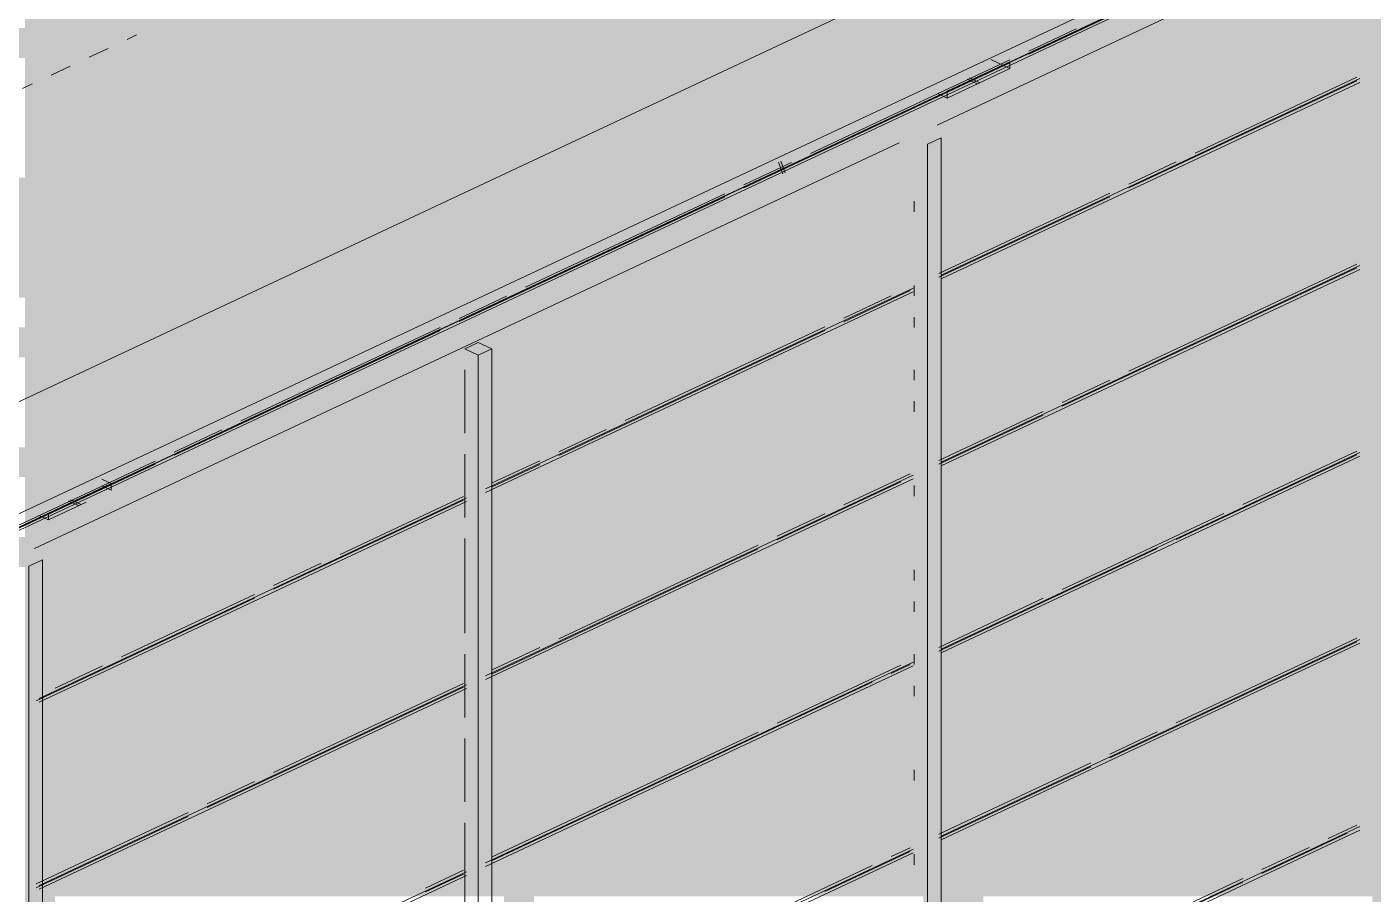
# Model space of a CAD drawing. Header units: millimetres. Extents: x 5 to 1315, y 5 to 292.
# Drawn here: x 1131.67 to 1139.16, y 227.85 to 232.67 of the extents above; entities that cross this region are included whole.
import ezdxf

# ---------------------------------------------------------------- set-up
doc = ezdxf.new("R2010")
doc.units = ezdxf.units.MM
doc.layers.add('EXISTING', color=7, linetype='Continuous')
doc.layers.add('IMAGES', color=7, linetype='Continuous')

# ---------------------------------------------------------------- blocks, each defined once
blk = doc.blocks.new('SHEET_03')
at = {"layer": 'EXISTING', "color": 250, "lineweight": 9}
for p, q in [((219.1266, 224.7204), (254.632, 241.3892)), ((254.632, 240.7647), (219.1266, 224.096)), ((219.3447, 224.1234), (253.6348, 240.2216)), ((219.3447, 224.1067), (253.6348, 240.205)), ((237.2425, 232.5218), (246.066, 236.6642)), ((219.1266, 224.096), (240.6299, 234.1911)), ((240.6299, 234.1183), (229.8783, 229.0707)), ((239.0592, 233.219), (236.7328, 232.1268)), ((237.5067, 232.6625), (237.2425, 232.5384)), ((232.2245, 232.6033), (232.2773, 232.6282)), ((232.013, 232.5041), (232.1188, 232.5537)), ((231.8016, 232.4048), (231.9073, 232.4544)), ((235.6574, 231.7776), (237.1368, 232.4722)), ((237.1368, 232.4888), (236.0273, 231.9679)), ((236.7876, 232.3145), (237.1377, 232.4788)), ((237.1377, 232.4413), (236.7876, 232.277)), ((237.0319, 232.491), (237.1377, 232.4413)), ((237.1377, 232.4413), (237.1377, 232.4788)), ((236.7578, 231.2929), (239.0842, 232.3851)), ((236.7578, 231.2721), (239.0842, 232.3642)), ((236.956, 232.356), (236.8994, 232.3826)), ((236.9127, 232.3889), (236.9693, 232.3623)), ((237.7986, 231.7763), (239.0675, 232.3721)), ((239.0675, 232.3929), (238.1687, 231.9709)), ((231.643, 232.3303), (231.6959, 232.3552)), ((236.7876, 232.277), (236.7347, 232.3018)), ((236.7876, 232.3145), (236.7876, 232.277)), ((236.956, 232.356), (236.9693, 232.3623)), ((236.5213, 232.0275), (231.71, 229.7688)), ((236.6793, 232.0195), (236.7543, 232.0547)), ((236.6793, 232.0195), (236.6793, 215.368)), ((236.7543, 215.4032), (236.7543, 232.0547)), ((235.9216, 231.9183), (235.6574, 231.7943)), ((235.874, 231.8551), (235.8494, 231.9201)), ((235.8627, 231.9264), (235.8874, 231.8613)), ((238.0629, 231.9213), (237.7986, 231.7972)), ((234.0724, 231.0335), (235.5518, 231.728)), ((235.5518, 231.7447), (234.4422, 231.2238)), ((236.6043, 231.6443), (236.6043, 231.7029)), ((237.6928, 231.7475), (236.7412, 231.3007)), ((236.7412, 231.2799), (237.6928, 231.7267)), ((236.7578, 230.2522), (239.0842, 231.3443)), ((236.7578, 230.2314), (239.0842, 231.3235)), ((237.4285, 230.5619), (239.0675, 231.3313)), ((239.0675, 231.3522), (237.7986, 230.7564)), ((234.3366, 231.1742), (234.0724, 231.0502)), ((234.22, 230.1015), (236.5992, 231.2184)), ((234.22, 230.0807), (236.5992, 231.1976)), ((236.2124, 231.0317), (236.5825, 231.2054)), ((236.4768, 231.1766), (236.2124, 231.0525)), ((236.6043, 231.1752), (236.6043, 231.2339)), ((236.6043, 230.9993), (236.6043, 231.058)), ((232.4873, 230.2894), (233.9667, 230.9839)), ((233.9667, 231.0005), (232.8572, 230.4796)), ((234.6263, 230.287), (236.1067, 230.9821)), ((236.1067, 231.0029), (234.9964, 230.4816)), ((234.1789, 230.9161), (234.1039, 230.8809)), ((234.1039, 230.8809), (234.1789, 230.8457)), ((234.2539, 230.8809), (234.1789, 230.9161)), ((234.1789, 230.8457), (234.2539, 230.8809)), ((234.2539, 214.2293), (234.2539, 230.8809)), ((234.1789, 230.8457), (234.1789, 214.1941)), ((234.1039, 230.4118), (234.1039, 230.7636)), ((236.6043, 230.7062), (236.6043, 230.7648)), ((237.6928, 230.7068), (237.4285, 230.5827)), ((236.6043, 230.5303), (236.6043, 230.5889)), ((237.3227, 230.533), (236.7412, 230.26)), ((236.7412, 230.2392), (237.3227, 230.5122)), ((232.7515, 230.43), (232.4873, 230.306)), ((234.8907, 230.432), (234.6263, 230.3079)), ((234.1039, 229.9428), (234.1039, 230.2945)), ((236.7578, 229.2115), (239.0842, 230.3036)), ((236.7578, 229.1906), (239.0842, 230.2828)), ((238.0629, 229.819), (239.0675, 230.2906)), ((239.0675, 230.3114), (238.433, 230.0136)), ((230.9023, 229.5452), (232.3817, 230.2398)), ((232.3817, 230.2564), (231.2721, 229.7355)), ((234.5206, 230.2582), (234.2562, 230.1341)), ((234.2562, 230.1133), (234.5206, 230.2374)), ((231.7869, 229.9668), (232.1369, 230.1311)), ((232.1369, 230.1311), (232.084, 230.1559)), ((232.084, 230.1185), (232.1369, 230.0936)), ((232.1369, 230.0936), (232.1369, 230.1311)), ((234.22, 229.0607), (236.5992, 230.1777)), ((234.22, 229.0399), (236.5992, 230.1569)), ((235.8423, 229.8172), (236.5297, 230.1399)), ((236.5825, 230.1855), (236.2124, 230.0118)), ((236.6043, 230.0612), (236.6043, 230.1199)), ((231.735, 228.9348), (234.1143, 230.0518)), ((231.912, 230.0412), (231.9686, 230.0146)), ((234.0976, 230.0596), (233.4103, 229.737)), ((231.735, 228.914), (234.1143, 230.031)), ((231.9969, 230.0279), (231.7869, 229.9293)), ((231.7869, 229.9668), (231.7869, 229.9293)), ((231.9552, 230.0083), (231.8986, 230.0349)), ((231.9552, 230.0083), (231.9686, 230.0146)), ((233.0402, 229.5424), (234.0976, 230.0388)), ((231.7869, 229.9293), (231.734, 229.9541)), ((236.1067, 229.9621), (235.8423, 229.838)), ((238.3273, 229.9639), (237.4285, 229.542)), ((234.1039, 229.2978), (234.1039, 229.8255)), ((234.2562, 229.0726), (235.7366, 229.7676)), ((235.7366, 229.7884), (234.6263, 229.2671)), ((236.7412, 229.1985), (237.9572, 229.7694)), ((231.6785, 229.6718), (231.7536, 229.707)), ((231.6785, 229.6718), (231.6785, 213.0203)), ((231.7536, 213.0555), (231.7536, 229.707)), ((233.3045, 229.6873), (233.0402, 229.5632)), ((236.6043, 229.5922), (236.6043, 229.6508)), ((231.7184, 228.9219), (232.9344, 229.4928)), ((232.9344, 229.5136), (232.1942, 229.1661)), ((236.6043, 229.4163), (236.6043, 229.4749)), ((237.3227, 229.4923), (236.7412, 229.2193)), ((234.5206, 229.2175), (234.2562, 229.0934)), ((236.7578, 228.1707), (239.0842, 229.2629)), ((236.7578, 228.1499), (239.0842, 229.2421)), ((237.6928, 228.6045), (239.0675, 229.2499)), ((239.0675, 229.2707), (238.0629, 228.7991)), ((234.1039, 228.8287), (234.1039, 229.1805)), ((236.6043, 229.1231), (236.6043, 229.1818)), ((232.0885, 229.1164), (231.8241, 228.9923)), ((234.22, 228.02), (236.5992, 229.137)), ((234.22, 227.9992), (236.5992, 229.1162)), ((236.5297, 229.12), (235.8423, 228.7973)), ((236.4768, 229.0744), (236.5825, 229.124)), ((231.735, 227.8941), (234.1143, 229.0111)), ((232.6701, 228.3279), (234.0976, 228.9981)), ((234.0976, 229.0189), (233.0402, 228.5225)), ((234.2562, 228.0319), (236.3711, 229.0247)), ((236.6043, 228.9472), (236.6043, 229.0059)), ((231.735, 227.8733), (234.1143, 228.9903)), ((234.1039, 228.3597), (234.1039, 228.7115)), ((235.7366, 228.7477), (234.2562, 228.0527)), ((237.9572, 228.7495), (237.6928, 228.6254)), ((237.5871, 228.5757), (236.7412, 228.1786)), ((236.7412, 228.1578), (237.5871, 228.5549)), ((232.9344, 228.4729), (232.6701, 228.3487)), ((236.6043, 228.4782), (236.6043, 228.5368)), ((232.5643, 228.2991), (231.7184, 227.902)), ((231.7184, 227.8811), (232.5643, 228.2783)), ((234.1039, 227.7147), (234.1039, 228.2424)), ((236.7578, 227.13), (239.0842, 228.2222)), ((236.7578, 227.1092), (239.0842, 228.2014)), ((238.5388, 227.961), (239.0146, 228.1844)), ((239.0675, 228.23), (238.9089, 228.1555)), ((234.22, 226.9793), (236.5992, 228.0963)), ((236.5825, 228.1041), (236.4768, 228.0545)), ((238.8031, 228.1059), (238.5388, 227.9818)), ((234.22, 226.9585), (236.5992, 228.0755)), ((236.1067, 227.8599), (236.5825, 228.0833)), ((236.6043, 228.0091), (236.6043, 228.0677)), ((231.735, 226.8534), (234.1143, 227.9704)), ((231.735, 226.8326), (234.1143, 227.9496)), ((234.0976, 227.9782), (233.8861, 227.8789)), ((233.8861, 227.8581), (234.0976, 227.9574)), ((236.3711, 228.0048), (234.2562, 227.012)), ((236.7412, 227.117), (238.433, 227.9113)), ((238.433, 227.9321), (237.6928, 227.5846))]:
    blk.add_line(p, q, dxfattribs=at)
at = {"layer": 'IMAGES', "color": 7}
for points in [[(239.1548, 232.5), (239.3214, 232.5), (239.1548, 233.3333), (239.3214, 233.3333)], [(232.656, 232.6667), (232.8226, 232.6667), (232.656, 233), (232.8226, 233)], [(238.9882, 232.3333), (239.1548, 232.3333), (238.9882, 233), (239.1548, 233)], [(231.6562, 232.6667), (231.8228, 232.6667), (231.6562, 232.8333), (231.8228, 232.8333)], [(231.8228, 232.6667), (232.1561, 232.6667), (231.8228, 232.8333), (232.1561, 232.8333)], [(232.1561, 232.6667), (232.3227, 232.6667), (232.1561, 232.8333), (232.3227, 232.8333)], [(232.3227, 232.6667), (232.656, 232.6667), (232.3227, 232.8333), (232.656, 232.8333)], [(232.8226, 232.6667), (232.9893, 232.6667), (232.8226, 232.8333), (232.9893, 232.8333)], [(232.9893, 232.6667), (233.1559, 232.6667), (232.9893, 232.8333), (233.1559, 232.8333)], [(233.1559, 232.6667), (233.3225, 232.6667), (233.1559, 232.8333), (233.3225, 232.8333)], [(233.3225, 232.6667), (234.6556, 232.6667), (233.3225, 232.8333), (234.6556, 232.8333)], [(234.6556, 232.6667), (234.8223, 232.6667), (234.6556, 232.8333), (234.8223, 232.8333)], [(234.8223, 232.6667), (234.9889, 232.6667), (234.8223, 232.8333), (234.9889, 232.8333)], [(234.9889, 232.6667), (235.1555, 232.6667), (234.9889, 232.8333), (235.1555, 232.8333)], [(235.1555, 232.6667), (235.6554, 232.6667), (235.1555, 232.8333), (235.6554, 232.8333)], [(235.6554, 232.6667), (235.9887, 232.6667), (235.6554, 232.8333), (235.9887, 232.8333)], [(235.9887, 232.6667), (236.1554, 232.6667), (235.9887, 232.8333), (236.1554, 232.8333)], [(236.1554, 232.5), (236.322, 232.5), (236.1554, 232.8333), (236.322, 232.8333)], [(236.322, 232.6667), (236.6553, 232.6667), (236.322, 232.8333), (236.6553, 232.8333)], [(236.6553, 232.6667), (236.8219, 232.6667), (236.6553, 232.8333), (236.8219, 232.8333)], [(236.8219, 232.6667), (237.3218, 232.6667), (236.8219, 232.8333), (237.3218, 232.8333)], [(237.3218, 232.6667), (237.4884, 232.6667), (237.3218, 232.8333), (237.4884, 232.8333)], [(237.4884, 232.6667), (237.6551, 232.6667), (237.4884, 232.8333), (237.6551, 232.8333)], [(237.6551, 232.6667), (238.155, 232.6667), (237.6551, 232.8333), (238.155, 232.8333)], [(238.155, 232.6667), (238.4882, 232.6667), (238.155, 232.8333), (238.4882, 232.8333)], [(238.4882, 232.6667), (238.9882, 232.6667), (238.4882, 232.8333), (238.9882, 232.8333)], [(231.4896, 232.5), (231.8228, 232.5), (231.4896, 232.6667), (231.8228, 232.6667)], [(231.8228, 232.5), (231.9895, 232.5), (231.8228, 232.6667), (231.9895, 232.6667)], [(231.9895, 232.5), (232.1561, 232.5), (231.9895, 232.6667), (232.1561, 232.6667)], [(232.1561, 232.5), (232.3227, 232.5), (232.1561, 232.6667), (232.3227, 232.6667)], [(232.3227, 232.5), (232.4894, 232.5), (232.3227, 232.6667), (232.4894, 232.6667)], [(232.4894, 232.5), (232.656, 232.5), (232.4894, 232.6667), (232.656, 232.6667)], [(232.656, 232.5), (232.8226, 232.5), (232.656, 232.6667), (232.8226, 232.6667)], [(232.8226, 232.5), (233.1559, 232.5), (232.8226, 232.6667), (233.1559, 232.6667)], [(233.1559, 232.5), (234.489, 232.5), (233.1559, 232.6667), (234.489, 232.6667)], [(234.489, 232.5), (234.6556, 232.5), (234.489, 232.6667), (234.6556, 232.6667)], [(234.6556, 232.3333), (234.8223, 232.3333), (234.6556, 232.6667), (234.8223, 232.6667)], [(234.8223, 232.5), (234.9889, 232.5), (234.8223, 232.6667), (234.9889, 232.6667)], [(234.9889, 232.5), (235.4888, 232.5), (234.9889, 232.6667), (235.4888, 232.6667)], [(235.4888, 232.5), (235.6554, 232.5), (235.4888, 232.6667), (235.6554, 232.6667)], [(235.6554, 232.5), (235.8221, 232.5), (235.6554, 232.6667), (235.8221, 232.6667)], [(235.8221, 232.5), (236.1554, 232.5), (235.8221, 232.6667), (236.1554, 232.6667)], [(236.322, 232.5), (236.8219, 232.5), (236.322, 232.6667), (236.8219, 232.6667)], [(236.8219, 232.5), (236.9885, 232.5), (236.8219, 232.6667), (236.9885, 232.6667)], [(236.9885, 232.5), (237.1552, 232.5), (236.9885, 232.6667), (237.1552, 232.6667)], [(237.1552, 232.5), (237.3218, 232.5), (237.1552, 232.6667), (237.3218, 232.6667)], [(237.3218, 232.5), (237.4884, 232.5), (237.3218, 232.6667), (237.4884, 232.6667)], [(237.4884, 232.5), (237.8217, 232.5), (237.4884, 232.6667), (237.8217, 232.6667)], [(237.8217, 232.5), (238.155, 232.5), (237.8217, 232.6667), (238.155, 232.6667)], [(238.155, 232.5), (238.9882, 232.5), (238.155, 232.6667), (238.9882, 232.6667)], [(231.6562, 232.3333), (231.8228, 232.3333), (231.6562, 232.5), (231.8228, 232.5)], [(231.8228, 232.3333), (231.9895, 232.3333), (231.8228, 232.5), (231.9895, 232.5)], [(231.9895, 232.3333), (232.1561, 232.3333), (231.9895, 232.5), (232.1561, 232.5)], [(232.1561, 232.3333), (232.3227, 232.3333), (232.1561, 232.5), (232.3227, 232.5)], [(232.3227, 232.3333), (232.4894, 232.3333), (232.3227, 232.5), (232.4894, 232.5)], [(232.4894, 232.3333), (232.656, 232.3333), (232.4894, 232.5), (232.656, 232.5)], [(232.656, 232.3333), (234.3224, 232.3333), (232.656, 232.5), (234.3224, 232.5)], [(234.3224, 232.3333), (234.489, 232.3333), (234.3224, 232.5), (234.489, 232.5)], [(234.489, 232.3333), (234.6556, 232.3333), (234.489, 232.5), (234.6556, 232.5)], [(234.8223, 232.3333), (234.9889, 232.3333), (234.8223, 232.5), (234.9889, 232.5)], [(234.9889, 232.3333), (235.1555, 232.3333), (234.9889, 232.5), (235.1555, 232.5)], [(235.1555, 232.3333), (235.3222, 232.3333), (235.1555, 232.5), (235.3222, 232.5)], [(235.3222, 232.3333), (235.4888, 232.3333), (235.3222, 232.5), (235.4888, 232.5)], [(235.4888, 232.3333), (235.8221, 232.3333), (235.4888, 232.5), (235.8221, 232.5)], [(235.8221, 232.3333), (235.9887, 232.3333), (235.8221, 232.5), (235.9887, 232.5)], [(235.9887, 232.3333), (236.4886, 232.3333), (235.9887, 232.5), (236.4886, 232.5)], [(236.4886, 232.3333), (236.6553, 232.3333), (236.4886, 232.5), (236.6553, 232.5)], [(236.6553, 232.3333), (236.8219, 232.3333), (236.6553, 232.5), (236.8219, 232.5)], [(236.8219, 232.3333), (237.1552, 232.3333), (236.8219, 232.5), (237.1552, 232.5)], [(237.1552, 232.3333), (237.3218, 232.3333), (237.1552, 232.5), (237.3218, 232.5)], [(237.3218, 232.3333), (237.8217, 232.3333), (237.3218, 232.5), (237.8217, 232.5)], [(237.8217, 232.3333), (238.9882, 232.3333), (237.8217, 232.5), (238.9882, 232.5)], [(239.1548, 232.3333), (239.4881, 232.3333), (239.1548, 232.5), (239.4881, 232.5)], [(231.6562, 232.1667), (231.8228, 232.1667), (231.6562, 232.3333), (231.8228, 232.3333)], [(231.8228, 232.1667), (231.9895, 232.1667), (231.8228, 232.3333), (231.9895, 232.3333)], [(231.9895, 232.1667), (232.1561, 232.1667), (231.9895, 232.3333), (232.1561, 232.3333)], [(232.1561, 232.1667), (232.3227, 232.1667), (232.1561, 232.3333), (232.3227, 232.3333)], [(232.3227, 232.1667), (233.9891, 232.1667), (232.3227, 232.3333), (233.9891, 232.3333)], [(233.9891, 232.1667), (234.1557, 232.1667), (233.9891, 232.3333), (234.1557, 232.3333)], [(234.1557, 232.1667), (234.3224, 232.1667), (234.1557, 232.3333), (234.3224, 232.3333)], [(234.3224, 232.1667), (234.6556, 232.1667), (234.3224, 232.3333), (234.6556, 232.3333)], [(234.6556, 232.1667), (234.8223, 232.1667), (234.6556, 232.3333), (234.8223, 232.3333)], [(234.8223, 232.1667), (234.9889, 232.1667), (234.8223, 232.3333), (234.9889, 232.3333)], [(234.9889, 232.1667), (235.1555, 232.1667), (234.9889, 232.3333), (235.1555, 232.3333)], [(235.1555, 232.1667), (235.4888, 232.1667), (235.1555, 232.3333), (235.4888, 232.3333)], [(235.4888, 232.1667), (235.8221, 232.1667), (235.4888, 232.3333), (235.8221, 232.3333)], [(235.8221, 232.1667), (236.1554, 232.1667), (235.8221, 232.3333), (236.1554, 232.3333)], [(236.1554, 232.1667), (236.4886, 232.1667), (236.1554, 232.3333), (236.4886, 232.3333)], [(236.4886, 232.1667), (236.6553, 232.1667), (236.4886, 232.3333), (236.6553, 232.3333)], [(236.6553, 232.1667), (236.8219, 232.1667), (236.6553, 232.3333), (236.8219, 232.3333)], [(236.8219, 232.1667), (236.9885, 232.1667), (236.8219, 232.3333), (236.9885, 232.3333)], [(236.9885, 232.1667), (237.1552, 232.1667), (236.9885, 232.3333), (237.1552, 232.3333)], [(237.1552, 232.1667), (237.3218, 232.1667), (237.1552, 232.3333), (237.3218, 232.3333)], [(237.3218, 232.1667), (238.6549, 232.1667), (237.3218, 232.3333), (238.6549, 232.3333)], [(238.6549, 232.1667), (239.1548, 232.1667), (238.6549, 232.3333), (239.1548, 232.3333)], [(239.1548, 231.5), (239.3214, 231.5), (239.1548, 232.3333), (239.3214, 232.3333)], [(231.6562, 232), (231.8228, 232), (231.6562, 232.1667), (231.8228, 232.1667)], [(231.8228, 232), (231.9895, 232), (231.8228, 232.1667), (231.9895, 232.1667)], [(231.9895, 232), (233.6558, 232), (231.9895, 232.1667), (233.6558, 232.1667)], [(233.6558, 232), (233.8225, 232), (233.6558, 232.1667), (233.8225, 232.1667)], [(233.8225, 232), (233.9891, 232), (233.8225, 232.1667), (233.9891, 232.1667)], [(233.9891, 232), (234.3224, 232), (233.9891, 232.1667), (234.3224, 232.1667)], [(234.3224, 232), (234.489, 232), (234.3224, 232.1667), (234.489, 232.1667)], [(234.489, 232), (234.6556, 232), (234.489, 232.1667), (234.6556, 232.1667)], [(234.6556, 232), (234.8223, 232), (234.6556, 232.1667), (234.8223, 232.1667)], [(234.8223, 232), (235.1555, 232), (234.8223, 232.1667), (235.1555, 232.1667)], [(235.1555, 232), (235.3222, 232), (235.1555, 232.1667), (235.3222, 232.1667)], [(235.3222, 232), (235.9887, 232), (235.3222, 232.1667), (235.9887, 232.1667)], [(235.9887, 232), (236.1554, 232), (235.9887, 232.1667), (236.1554, 232.1667)], [(236.1554, 232), (236.322, 232), (236.1554, 232.1667), (236.322, 232.1667)], [(236.322, 232), (236.8219, 232), (236.322, 232.1667), (236.8219, 232.1667)], [(236.8219, 232), (237.1552, 232), (236.8219, 232.1667), (237.1552, 232.1667)], [(237.1552, 232), (238.3216, 232), (237.1552, 232.1667), (238.3216, 232.1667)], [(238.3216, 232), (238.4882, 232), (238.3216, 232.1667), (238.4882, 232.1667)], [(238.4882, 232), (238.6549, 232), (238.4882, 232.1667), (238.6549, 232.1667)], [(238.6549, 232), (238.8215, 232), (238.6549, 232.1667), (238.8215, 232.1667)], [(238.8215, 232), (238.9882, 232), (238.8215, 232.1667), (238.9882, 232.1667)], [(238.9882, 231.3333), (239.1548, 231.3333), (238.9882, 232.1667), (239.1548, 232.1667)], [(231.6562, 231.8333), (233.3225, 231.8333), (231.6562, 232), (233.3225, 232)], [(233.3225, 231.8333), (233.4892, 231.8333), (233.3225, 232), (233.4892, 232)], [(233.4892, 231.8333), (233.6558, 231.8333), (233.4892, 232), (233.6558, 232)], [(233.6558, 231.8333), (234.3224, 231.8333), (233.6558, 232), (234.3224, 232)], [(234.3224, 231.8333), (234.489, 231.8333), (234.3224, 232), (234.489, 232)], [(234.489, 231.8333), (234.8223, 231.8333), (234.489, 232), (234.8223, 232)], [(234.8223, 231.8333), (234.9889, 231.8333), (234.8223, 232), (234.9889, 232)], [(234.9889, 231.8333), (235.4888, 231.8333), (234.9889, 232), (235.4888, 232)], [(235.4888, 231.8333), (235.6554, 231.8333), (235.4888, 232), (235.6554, 232)], [(235.6554, 231.8333), (235.8221, 231.8333), (235.6554, 232), (235.8221, 232)], [(235.8221, 231.8333), (235.9887, 231.8333), (235.8221, 232), (235.9887, 232)], [(235.9887, 231.8333), (236.322, 231.8333), (235.9887, 232), (236.322, 232)], [(236.322, 231.8333), (236.4886, 231.8333), (236.322, 232), (236.4886, 232)], [(236.4886, 231.8333), (236.8219, 231.8333), (236.4886, 232), (236.8219, 232)], [(236.8219, 231.5), (236.9885, 231.5), (236.8219, 232), (236.9885, 232)], [(236.9885, 231.8333), (237.8217, 231.8333), (236.9885, 232), (237.8217, 232)], [(237.8217, 231.8333), (238.4882, 231.8333), (237.8217, 232), (238.4882, 232)], [(238.4882, 231.8333), (238.9882, 231.8333), (238.4882, 232), (238.9882, 232)], [(231.3229, 231.6667), (232.4894, 231.6667), (231.3229, 231.8333), (232.4894, 231.8333)], [(232.4894, 231.6667), (232.8226, 231.6667), (232.4894, 231.8333), (232.8226, 231.8333)], [(232.8226, 231.6667), (233.1559, 231.6667), (232.8226, 231.8333), (233.1559, 231.8333)], [(233.1559, 231.6667), (233.3225, 231.6667), (233.1559, 231.8333), (233.3225, 231.8333)], [(233.3225, 231.6667), (233.6558, 231.6667), (233.3225, 231.8333), (233.6558, 231.8333)], [(233.6558, 231.6667), (233.8225, 231.6667), (233.6558, 231.8333), (233.8225, 231.8333)], [(233.8225, 231.6667), (233.9891, 231.6667), (233.8225, 231.8333), (233.9891, 231.8333)], [(233.9891, 231.6667), (234.1557, 231.6667), (233.9891, 231.8333), (234.1557, 231.8333)], [(234.1557, 231.6667), (234.489, 231.6667), (234.1557, 231.8333), (234.489, 231.8333)], [(234.489, 231.6667), (234.6556, 231.6667), (234.489, 231.8333), (234.6556, 231.8333)], [(234.6556, 231.6667), (234.9889, 231.6667), (234.6556, 231.8333), (234.9889, 231.8333)], [(234.9889, 231.6667), (235.1555, 231.6667), (234.9889, 231.8333), (235.1555, 231.8333)], [(235.1555, 231.6667), (235.3222, 231.6667), (235.1555, 231.8333), (235.3222, 231.8333)], [(235.3222, 231.6667), (235.4888, 231.6667), (235.3222, 231.8333), (235.4888, 231.8333)], [(235.4888, 231.6667), (235.6554, 231.6667), (235.4888, 231.8333), (235.6554, 231.8333)], [(235.6554, 231.6667), (235.8221, 231.6667), (235.6554, 231.8333), (235.8221, 231.8333)], [(235.8221, 231.6667), (235.9887, 231.6667), (235.8221, 231.8333), (235.9887, 231.8333)], [(235.9887, 231.6667), (236.1554, 231.6667), (235.9887, 231.8333), (236.1554, 231.8333)], [(236.1554, 231.6667), (236.322, 231.6667), (236.1554, 231.8333), (236.322, 231.8333)], [(236.322, 231.6667), (236.4886, 231.6667), (236.322, 231.8333), (236.4886, 231.8333)], [(236.4886, 231.1667), (236.6553, 231.1667), (236.4886, 231.8333), (236.6553, 231.8333)], [(236.6553, 227), (236.8219, 227), (236.6553, 231.8333), (236.8219, 231.8333)], [(236.9885, 231.6667), (237.4884, 231.6667), (236.9885, 231.8333), (237.4884, 231.8333)], [(237.4884, 231.6667), (238.3216, 231.6667), (237.4884, 231.8333), (238.3216, 231.8333)], [(238.3216, 231.6667), (238.9882, 231.6667), (238.3216, 231.8333), (238.9882, 231.8333)], [(230.823, 231.5), (232.4894, 231.5), (230.823, 231.6667), (232.4894, 231.6667)], [(232.4894, 231.5), (232.656, 231.5), (232.4894, 231.6667), (232.656, 231.6667)], [(232.656, 231.5), (232.8226, 231.5), (232.656, 231.6667), (232.8226, 231.6667)], [(232.8226, 231.5), (233.3225, 231.5), (232.8226, 231.6667), (233.3225, 231.6667)], [(233.3225, 231.5), (233.4892, 231.5), (233.3225, 231.6667), (233.4892, 231.6667)], [(233.4892, 231.5), (233.6558, 231.5), (233.4892, 231.6667), (233.6558, 231.6667)], [(233.6558, 231.5), (233.8225, 231.5), (233.6558, 231.6667), (233.8225, 231.6667)], [(233.8225, 231.5), (233.9891, 231.5), (233.8225, 231.6667), (233.9891, 231.6667)], [(233.9891, 231.5), (234.1557, 231.5), (233.9891, 231.6667), (234.1557, 231.6667)], [(234.1557, 231.5), (234.3224, 231.5), (234.1557, 231.6667), (234.3224, 231.6667)], [(234.3224, 231.5), (234.8223, 231.5), (234.3224, 231.6667), (234.8223, 231.6667)], [(234.8223, 231.5), (234.9889, 231.5), (234.8223, 231.6667), (234.9889, 231.6667)], [(234.9889, 231.5), (235.1555, 231.5), (234.9889, 231.6667), (235.1555, 231.6667)], [(235.1555, 231.5), (235.6554, 231.5), (235.1555, 231.6667), (235.6554, 231.6667)], [(235.6554, 231.5), (235.9887, 231.5), (235.6554, 231.6667), (235.9887, 231.6667)], [(235.9887, 231.5), (236.4886, 231.5), (235.9887, 231.6667), (236.4886, 231.6667)], [(236.9885, 231.5), (237.1552, 231.5), (236.9885, 231.6667), (237.1552, 231.6667)], [(237.1552, 231.5), (237.9883, 231.5), (237.1552, 231.6667), (237.9883, 231.6667)], [(237.9883, 231.5), (238.9882, 231.5), (237.9883, 231.6667), (238.9882, 231.6667)], [(230.4897, 231.3333), (231.8228, 231.3333), (230.4897, 231.5), (231.8228, 231.5)], [(231.8228, 231.3333), (231.9895, 231.3333), (231.8228, 231.5), (231.9895, 231.5)], [(231.9895, 231.3333), (232.1561, 231.3333), (231.9895, 231.5), (232.1561, 231.5)], [(232.1561, 231.3333), (232.3227, 231.3333), (232.1561, 231.5), (232.3227, 231.5)], [(232.3227, 231.3333), (232.4894, 231.3333), (232.3227, 231.5), (232.4894, 231.5)], [(232.4894, 231.3333), (233.1559, 231.3333), (232.4894, 231.5), (233.1559, 231.5)], [(233.1559, 231.3333), (233.3225, 231.3333), (233.1559, 231.5), (233.3225, 231.5)], [(233.3225, 231.3333), (233.8225, 231.3333), (233.3225, 231.5), (233.8225, 231.5)], [(233.8225, 231.3333), (233.9891, 231.3333), (233.8225, 231.5), (233.9891, 231.5)], [(233.9891, 231.3333), (234.489, 231.3333), (233.9891, 231.5), (234.489, 231.5)], [(234.489, 231.3333), (234.6556, 231.3333), (234.489, 231.5), (234.6556, 231.5)], [(234.6556, 231.3333), (234.8223, 231.3333), (234.6556, 231.5), (234.8223, 231.5)], [(234.8223, 231.3333), (235.1555, 231.3333), (234.8223, 231.5), (235.1555, 231.5)], [(235.1555, 231.3333), (235.4888, 231.3333), (235.1555, 231.5), (235.4888, 231.5)], [(235.4888, 231.3333), (235.6554, 231.3333), (235.4888, 231.5), (235.6554, 231.5)], [(235.6554, 231.3333), (236.4886, 231.3333), (235.6554, 231.5), (236.4886, 231.5)], [(236.8219, 231.3333), (237.4884, 231.3333), (236.8219, 231.5), (237.4884, 231.5)], [(237.4884, 231.3333), (238.9882, 231.3333), (237.4884, 231.5), (238.9882, 231.5)], [(239.1548, 231.3333), (239.4881, 231.3333), (239.1548, 231.5), (239.4881, 231.5)], [(229.9898, 231.1667), (231.8228, 231.1667), (229.9898, 231.3333), (231.8228, 231.3333)], [(231.8228, 231.1667), (231.9895, 231.1667), (231.8228, 231.3333), (231.9895, 231.3333)], [(231.9895, 231.1667), (232.1561, 231.1667), (231.9895, 231.3333), (232.1561, 231.3333)], [(232.1561, 231.1667), (232.8226, 231.1667), (232.1561, 231.3333), (232.8226, 231.3333)], [(232.8226, 231.1667), (232.9893, 231.1667), (232.8226, 231.3333), (232.9893, 231.3333)], [(232.9893, 231.1667), (233.4892, 231.1667), (232.9893, 231.3333), (233.4892, 231.3333)], [(233.4892, 231.1667), (234.1557, 231.1667), (233.4892, 231.3333), (234.1557, 231.3333)], [(234.1557, 231.1667), (234.3224, 231.1667), (234.1557, 231.3333), (234.3224, 231.3333)], [(234.3224, 231.1667), (234.489, 231.1667), (234.3224, 231.3333), (234.489, 231.3333)], [(234.489, 231.1667), (234.9889, 231.1667), (234.489, 231.3333), (234.9889, 231.3333)], [(234.9889, 231.1667), (235.3222, 231.1667), (234.9889, 231.3333), (235.3222, 231.3333)], [(235.3222, 231.1667), (236.4886, 231.1667), (235.3222, 231.3333), (236.4886, 231.3333)], [(236.8219, 231.1667), (237.1552, 231.1667), (236.8219, 231.3333), (237.1552, 231.3333)], [(237.1552, 231.1667), (238.6549, 231.1667), (237.1552, 231.3333), (238.6549, 231.3333)], [(238.6549, 231.1667), (238.9882, 231.1667), (238.6549, 231.3333), (238.9882, 231.3333)], [(238.9882, 231.1667), (239.3214, 231.1667), (238.9882, 231.3333), (239.3214, 231.3333)], [(231.6562, 231), (231.8228, 231), (231.6562, 231.1667), (231.8228, 231.1667)], [(231.8228, 231), (232.3227, 231), (231.8228, 231.1667), (232.3227, 231.1667)], [(232.3227, 231), (232.4894, 231), (232.3227, 231.1667), (232.4894, 231.1667)], [(232.4894, 231), (232.656, 231), (232.4894, 231.1667), (232.656, 231.1667)], [(232.656, 231), (232.8226, 231), (232.656, 231.1667), (232.8226, 231.1667)], [(232.8226, 231), (232.9893, 231), (232.8226, 231.1667), (232.9893, 231.1667)], [(232.9893, 231), (233.1559, 231), (232.9893, 231.1667), (233.1559, 231.1667)], [(233.1559, 231), (233.8225, 231), (233.1559, 231.1667), (233.8225, 231.1667)], [(233.8225, 231), (233.9891, 231), (233.8225, 231.1667), (233.9891, 231.1667)], [(233.9891, 231), (234.1557, 231), (233.9891, 231.1667), (234.1557, 231.1667)], [(234.1557, 231), (234.3224, 231), (234.1557, 231.1667), (234.3224, 231.1667)], [(234.3224, 231), (234.6556, 231), (234.3224, 231.1667), (234.6556, 231.1667)], [(234.6556, 231), (234.9889, 231), (234.6556, 231.1667), (234.9889, 231.1667)], [(234.9889, 231), (236.1554, 231), (234.9889, 231.1667), (236.1554, 231.1667)], [(236.1554, 231), (236.6553, 231), (236.1554, 231.1667), (236.6553, 231.1667)], [(236.8219, 230.5), (236.9885, 230.5), (236.8219, 231.1667), (236.9885, 231.1667)], [(236.9885, 231), (238.3216, 231), (236.9885, 231.1667), (238.3216, 231.1667)], [(238.3216, 231), (239.1548, 231), (238.3216, 231.1667), (239.1548, 231.1667)], [(239.1548, 230.5), (239.3214, 230.5), (239.1548, 231.1667), (239.3214, 231.1667)], [(231.4896, 230.8333), (232.1561, 230.8333), (231.4896, 231), (232.1561, 231)], [(232.1561, 230.8333), (232.3227, 230.8333), (232.1561, 231), (232.3227, 231)], [(232.3227, 230.8333), (232.656, 230.8333), (232.3227, 231), (232.656, 231)], [(232.656, 230.8333), (232.8226, 230.8333), (232.656, 231), (232.8226, 231)], [(232.8226, 230.8333), (233.3225, 230.8333), (232.8226, 231), (233.3225, 231)], [(233.3225, 230.8333), (233.4892, 230.8333), (233.3225, 231), (233.4892, 231)], [(233.4892, 230.8333), (233.6558, 230.8333), (233.4892, 231), (233.6558, 231)], [(233.6558, 230.8333), (233.8225, 230.8333), (233.6558, 231), (233.8225, 231)], [(233.8225, 230.8333), (233.9891, 230.8333), (233.8225, 231), (233.9891, 231)], [(233.9891, 230.8333), (234.1557, 230.8333), (233.9891, 231), (234.1557, 231)], [(234.1557, 230.8333), (234.3224, 230.8333), (234.1557, 231), (234.3224, 231)], [(234.3224, 230.8333), (234.489, 230.8333), (234.3224, 231), (234.489, 231)], [(234.489, 230.8333), (234.6556, 230.8333), (234.489, 231), (234.6556, 231)], [(234.6556, 230.8333), (235.8221, 230.8333), (234.6556, 231), (235.8221, 231)], [(235.8221, 230.8333), (236.322, 230.8333), (235.8221, 231), (236.322, 231)], [(236.322, 230.8333), (236.4886, 230.8333), (236.322, 231), (236.4886, 231)], [(236.4886, 230.1667), (236.6553, 230.1667), (236.4886, 231), (236.6553, 231)], [(236.9885, 230.8333), (238.155, 230.8333), (236.9885, 231), (238.155, 231)], [(238.155, 230.8333), (238.6549, 230.8333), (238.155, 231), (238.6549, 231)], [(238.6549, 230.8333), (238.9882, 230.8333), (238.6549, 231), (238.9882, 231)], [(238.9882, 230.3333), (239.1548, 230.3333), (238.9882, 231), (239.1548, 231)], [(231.6562, 230.6667), (231.8228, 230.6667), (231.6562, 230.8333), (231.8228, 230.8333)], [(231.8228, 230.6667), (231.9895, 230.6667), (231.8228, 230.8333), (231.9895, 230.8333)], [(231.9895, 230.6667), (232.3227, 230.6667), (231.9895, 230.8333), (232.3227, 230.8333)], [(232.3227, 230.6667), (232.4894, 230.6667), (232.3227, 230.8333), (232.4894, 230.8333)], [(232.4894, 230.6667), (232.9893, 230.6667), (232.4894, 230.8333), (232.9893, 230.8333)], [(232.9893, 230.6667), (233.1559, 230.6667), (232.9893, 230.8333), (233.1559, 230.8333)], [(233.1559, 230.6667), (233.3225, 230.6667), (233.1559, 230.8333), (233.3225, 230.8333)], [(233.3225, 230.6667), (233.4892, 230.6667), (233.3225, 230.8333), (233.4892, 230.8333)], [(233.4892, 230.6667), (233.6558, 230.6667), (233.4892, 230.8333), (233.6558, 230.8333)], [(233.6558, 230.6667), (233.8225, 230.6667), (233.6558, 230.8333), (233.8225, 230.8333)], [(233.8225, 230.5), (233.9891, 230.5), (233.8225, 230.8333), (233.9891, 230.8333)], [(233.9891, 230.6667), (234.3224, 230.6667), (233.9891, 230.8333), (234.3224, 230.8333)], [(234.3224, 230.3333), (234.489, 230.3333), (234.3224, 230.8333), (234.489, 230.8333)], [(234.489, 230.6667), (235.4888, 230.6667), (234.489, 230.8333), (235.4888, 230.8333)], [(235.4888, 230.6667), (235.9887, 230.6667), (235.4888, 230.8333), (235.9887, 230.8333)], [(235.9887, 230.6667), (236.4886, 230.6667), (235.9887, 230.8333), (236.4886, 230.8333)], [(236.9885, 230.6667), (237.8217, 230.6667), (236.9885, 230.8333), (237.8217, 230.8333)], [(237.8217, 230.6667), (238.3216, 230.6667), (237.8217, 230.8333), (238.3216, 230.8333)], [(238.3216, 230.6667), (238.9882, 230.6667), (238.3216, 230.8333), (238.9882, 230.8333)], [(231.6562, 230.5), (231.8228, 230.5), (231.6562, 230.6667), (231.8228, 230.6667)], [(231.8228, 230.5), (231.9895, 230.5), (231.8228, 230.6667), (231.9895, 230.6667)], [(231.9895, 230.5), (232.1561, 230.5), (231.9895, 230.6667), (232.1561, 230.6667)], [(232.1561, 230.5), (232.656, 230.5), (232.1561, 230.6667), (232.656, 230.6667)], [(232.656, 230.5), (232.8226, 230.5), (232.656, 230.6667), (232.8226, 230.6667)], [(232.8226, 230.5), (232.9893, 230.5), (232.8226, 230.6667), (232.9893, 230.6667)], [(232.9893, 230.5), (233.1559, 230.5), (232.9893, 230.6667), (233.1559, 230.6667)], [(233.1559, 230.5), (233.4892, 230.5), (233.1559, 230.6667), (233.4892, 230.6667)], [(233.4892, 230.5), (233.8225, 230.5), (233.4892, 230.6667), (233.8225, 230.6667)], [(233.9891, 230), (234.1557, 230), (233.9891, 230.6667), (234.1557, 230.6667)], [(234.1557, 230), (234.3224, 230), (234.1557, 230.6667), (234.3224, 230.6667)], [(234.489, 230.5), (235.1555, 230.5), (234.489, 230.6667), (235.1555, 230.6667)], [(235.1555, 230.5), (235.3222, 230.5), (235.1555, 230.6667), (235.3222, 230.6667)], [(235.3222, 230.5), (235.4888, 230.5), (235.3222, 230.6667), (235.4888, 230.6667)], [(235.4888, 230.5), (235.6554, 230.5), (235.4888, 230.6667), (235.6554, 230.6667)], [(235.6554, 230.5), (236.4886, 230.5), (235.6554, 230.6667), (236.4886, 230.6667)], [(236.9885, 230.5), (237.3218, 230.5), (236.9885, 230.6667), (237.3218, 230.6667)], [(237.3218, 230.5), (237.9883, 230.5), (237.3218, 230.6667), (237.9883, 230.6667)], [(237.9883, 230.5), (238.9882, 230.5), (237.9883, 230.6667), (238.9882, 230.6667)], [(231.6562, 230.3333), (231.9895, 230.3333), (231.6562, 230.5), (231.9895, 230.5)], [(231.9895, 230.3333), (232.3227, 230.3333), (231.9895, 230.5), (232.3227, 230.5)], [(232.3227, 230.3333), (232.4894, 230.3333), (232.3227, 230.5), (232.4894, 230.5)], [(232.4894, 230.3333), (232.656, 230.3333), (232.4894, 230.5), (232.656, 230.5)], [(232.656, 230.3333), (232.8226, 230.3333), (232.656, 230.5), (232.8226, 230.5)], [(232.8226, 230.3333), (233.1559, 230.3333), (232.8226, 230.5), (233.1559, 230.5)], [(233.1559, 230.3333), (233.4892, 230.3333), (233.1559, 230.5), (233.4892, 230.5)], [(233.4892, 230.3333), (233.9891, 230.3333), (233.4892, 230.5), (233.9891, 230.5)], [(234.489, 230.3333), (234.6556, 230.3333), (234.489, 230.5), (234.6556, 230.5)], [(234.6556, 230.3333), (235.3222, 230.3333), (234.6556, 230.5), (235.3222, 230.5)], [(235.3222, 230.3333), (236.4886, 230.3333), (235.3222, 230.5), (236.4886, 230.5)], [(236.8219, 230.3333), (237.6551, 230.3333), (236.8219, 230.5), (237.6551, 230.5)], [(237.6551, 230.3333), (238.9882, 230.3333), (237.6551, 230.5), (238.9882, 230.5)], [(239.1548, 230.3333), (239.4881, 230.3333), (239.1548, 230.5), (239.4881, 230.5)], [(231.4896, 230.1667), (231.9895, 230.1667), (231.4896, 230.3333), (231.9895, 230.3333)], [(231.9895, 230.1667), (232.1561, 230.1667), (231.9895, 230.3333), (232.1561, 230.3333)], [(232.1561, 230.1667), (232.3227, 230.1667), (232.1561, 230.3333), (232.3227, 230.3333)], [(232.3227, 230.1667), (232.4894, 230.1667), (232.3227, 230.3333), (232.4894, 230.3333)], [(232.4894, 230.1667), (232.656, 230.1667), (232.4894, 230.3333), (232.656, 230.3333)], [(232.656, 230.1667), (232.8226, 230.1667), (232.656, 230.3333), (232.8226, 230.3333)], [(232.8226, 230.1667), (233.1559, 230.1667), (232.8226, 230.3333), (233.1559, 230.3333)], [(233.1559, 230.1667), (233.9891, 230.1667), (233.1559, 230.3333), (233.9891, 230.3333)], [(234.3224, 230.1667), (235.1555, 230.1667), (234.3224, 230.3333), (235.1555, 230.3333)], [(235.1555, 230.1667), (236.4886, 230.1667), (235.1555, 230.3333), (236.4886, 230.3333)], [(236.8219, 230.1667), (237.1552, 230.1667), (236.8219, 230.3333), (237.1552, 230.3333)], [(237.1552, 230.1667), (238.6549, 230.1667), (237.1552, 230.3333), (238.6549, 230.3333)], [(238.6549, 230.1667), (238.9882, 230.1667), (238.6549, 230.3333), (238.9882, 230.3333)], [(238.9882, 230.1667), (239.3214, 230.1667), (238.9882, 230.3333), (239.3214, 230.3333)], [(231.6562, 230), (231.8228, 230), (231.6562, 230.1667), (231.8228, 230.1667)], [(231.8228, 230), (231.9895, 230), (231.8228, 230.1667), (231.9895, 230.1667)], [(231.9895, 230), (232.3227, 230), (231.9895, 230.1667), (232.3227, 230.1667)], [(232.3227, 230), (232.4894, 230), (232.3227, 230.1667), (232.4894, 230.1667)], [(232.4894, 230), (232.656, 230), (232.4894, 230.1667), (232.656, 230.1667)], [(232.656, 230), (232.8226, 230), (232.656, 230.1667), (232.8226, 230.1667)], [(232.8226, 230), (233.9891, 230), (232.8226, 230.1667), (233.9891, 230.1667)], [(234.3224, 230), (234.6556, 230), (234.3224, 230.1667), (234.6556, 230.1667)], [(234.6556, 230), (236.322, 230), (234.6556, 230.1667), (236.322, 230.1667)], [(236.322, 230), (236.6553, 230), (236.322, 230.1667), (236.6553, 230.1667)], [(236.8219, 229.5), (236.9885, 229.5), (236.8219, 230.1667), (236.9885, 230.1667)], [(236.9885, 230), (238.3216, 230), (236.9885, 230.1667), (238.3216, 230.1667)], [(238.3216, 230), (238.6549, 230), (238.3216, 230.1667), (238.6549, 230.1667)], [(238.6549, 230), (238.8215, 230), (238.6549, 230.1667), (238.8215, 230.1667)], [(238.8215, 230), (239.1548, 230), (238.8215, 230.1667), (239.1548, 230.1667)], [(239.1548, 229.5), (239.3214, 229.5), (239.1548, 230.1667), (239.3214, 230.1667)], [(231.6562, 229.8333), (231.9895, 229.8333), (231.6562, 230), (231.9895, 230)], [(231.9895, 229.8333), (232.4894, 229.8333), (231.9895, 230), (232.4894, 230)], [(232.4894, 229.8333), (233.6558, 229.8333), (232.4894, 230), (233.6558, 230)], [(233.6558, 229.8333), (233.9891, 229.8333), (233.6558, 230), (233.9891, 230)], [(233.9891, 229.8333), (234.3224, 229.8333), (233.9891, 230), (234.3224, 230)], [(234.3224, 229.1667), (234.489, 229.1667), (234.3224, 230), (234.489, 230)], [(234.489, 229.8333), (235.8221, 229.8333), (234.489, 230), (235.8221, 230)], [(235.8221, 229.8333), (236.6553, 229.8333), (235.8221, 230), (236.6553, 230)], [(236.9885, 229.8333), (238.155, 229.8333), (236.9885, 230), (238.155, 230)], [(238.155, 229.8333), (238.8215, 229.8333), (238.155, 230), (238.8215, 230)], [(238.8215, 229.8333), (238.9882, 229.8333), (238.8215, 230), (238.9882, 230)], [(238.9882, 229.3333), (239.1548, 229.3333), (238.9882, 230), (239.1548, 230)], [(231.3229, 229.6667), (231.8228, 229.6667), (231.3229, 229.8333), (231.8228, 229.8333)], [(231.8228, 229.6667), (232.1561, 229.6667), (231.8228, 229.8333), (232.1561, 229.8333)], [(232.1561, 229.6667), (233.3225, 229.6667), (232.1561, 229.8333), (233.3225, 229.8333)], [(233.3225, 229.6667), (234.1557, 229.6667), (233.3225, 229.8333), (234.1557, 229.8333)], [(234.1557, 229.1667), (234.3224, 229.1667), (234.1557, 229.8333), (234.3224, 229.8333)], [(234.489, 229.6667), (235.4888, 229.6667), (234.489, 229.8333), (235.4888, 229.8333)], [(235.4888, 229.6667), (236.1554, 229.6667), (235.4888, 229.8333), (236.1554, 229.8333)], [(236.1554, 229.6667), (236.4886, 229.6667), (236.1554, 229.8333), (236.4886, 229.8333)], [(236.4886, 229.1667), (236.6553, 229.1667), (236.4886, 229.8333), (236.6553, 229.8333)], [(236.9885, 229.6667), (237.6551, 229.6667), (236.9885, 229.8333), (237.6551, 229.8333)], [(237.6551, 229.6667), (238.3216, 229.6667), (237.6551, 229.8333), (238.3216, 229.8333)], [(238.3216, 229.6667), (238.9882, 229.6667), (238.3216, 229.8333), (238.9882, 229.8333)], [(231.6562, 224.8333), (231.8228, 224.8333), (231.6562, 229.6667), (231.8228, 229.6667)], [(231.8228, 229.5), (232.9893, 229.5), (231.8228, 229.6667), (232.9893, 229.6667)], [(232.9893, 229.5), (233.6558, 229.5), (232.9893, 229.6667), (233.6558, 229.6667)], [(233.6558, 229.5), (233.9891, 229.5), (233.6558, 229.6667), (233.9891, 229.6667)], [(233.9891, 229), (234.1557, 229), (233.9891, 229.6667), (234.1557, 229.6667)], [(234.489, 229.5), (235.1555, 229.5), (234.489, 229.6667), (235.1555, 229.6667)], [(235.1555, 229.5), (235.8221, 229.5), (235.1555, 229.6667), (235.8221, 229.6667)], [(235.8221, 229.5), (236.4886, 229.5), (235.8221, 229.6667), (236.4886, 229.6667)], [(236.9885, 229.5), (237.4884, 229.5), (236.9885, 229.6667), (237.4884, 229.6667)], [(237.4884, 229.5), (237.9883, 229.5), (237.4884, 229.6667), (237.9883, 229.6667)], [(237.9883, 229.5), (238.9882, 229.5), (237.9883, 229.6667), (238.9882, 229.6667)], [(231.8228, 229.3333), (232.656, 229.3333), (231.8228, 229.5), (232.656, 229.5)], [(232.656, 229.3333), (233.1559, 229.3333), (232.656, 229.5), (233.1559, 229.5)], [(233.1559, 229.3333), (233.9891, 229.3333), (233.1559, 229.5), (233.9891, 229.5)], [(234.489, 229.3333), (234.9889, 229.3333), (234.489, 229.5), (234.9889, 229.5)], [(234.9889, 229.3333), (235.4888, 229.3333), (234.9889, 229.5), (235.4888, 229.5)], [(235.4888, 229.3333), (236.4886, 229.3333), (235.4888, 229.5), (236.4886, 229.5)], [(236.8219, 229.3333), (237.6551, 229.3333), (236.8219, 229.5), (237.6551, 229.5)], [(237.6551, 229.3333), (238.9882, 229.3333), (237.6551, 229.5), (238.9882, 229.5)], [(239.1548, 229.3333), (239.4881, 229.3333), (239.1548, 229.5), (239.4881, 229.5)], [(231.8228, 229.1667), (232.3227, 229.1667), (231.8228, 229.3333), (232.3227, 229.3333)], [(232.3227, 229.1667), (232.8226, 229.1667), (232.3227, 229.3333), (232.8226, 229.3333)], [(232.8226, 229.1667), (233.9891, 229.1667), (232.8226, 229.3333), (233.9891, 229.3333)], [(234.489, 229.1667), (234.6556, 229.1667), (234.489, 229.3333), (234.6556, 229.3333)], [(234.6556, 229.1667), (235.1555, 229.1667), (234.6556, 229.3333), (235.1555, 229.3333)], [(235.1555, 229.1667), (236.4886, 229.1667), (235.1555, 229.3333), (236.4886, 229.3333)], [(236.8219, 229.1667), (237.3218, 229.1667), (236.8219, 229.3333), (237.3218, 229.3333)], [(237.3218, 229.1667), (238.8215, 229.1667), (237.3218, 229.3333), (238.8215, 229.3333)], [(238.8215, 229.1667), (239.1548, 229.1667), (238.8215, 229.3333), (239.1548, 229.3333)], [(239.1548, 226.3333), (239.3214, 226.3333), (239.1548, 229.3333), (239.3214, 229.3333)], [(231.8228, 229), (232.4894, 229), (231.8228, 229.1667), (232.4894, 229.1667)], [(232.4894, 229), (233.9891, 229), (232.4894, 229.1667), (233.9891, 229.1667)], [(234.1557, 229), (234.489, 229), (234.1557, 229.1667), (234.489, 229.1667)], [(234.489, 229), (234.8223, 229), (234.489, 229.1667), (234.8223, 229.1667)], [(234.8223, 229), (236.322, 229), (234.8223, 229.1667), (236.322, 229.1667)], [(236.322, 229), (236.6553, 229), (236.322, 229.1667), (236.6553, 229.1667)], [(236.8219, 228.3333), (236.9885, 228.3333), (236.8219, 229.1667), (236.9885, 229.1667)], [(236.9885, 229), (238.6549, 229), (236.9885, 229.1667), (238.6549, 229.1667)], [(238.6549, 229), (239.1548, 229), (238.6549, 229.1667), (239.1548, 229.1667)], [(231.8228, 228.8333), (232.1561, 228.8333), (231.8228, 229), (232.1561, 229)], [(232.1561, 228.8333), (233.8225, 228.8333), (232.1561, 229), (233.8225, 229)], [(233.8225, 228.8333), (233.9891, 228.8333), (233.8225, 229), (233.9891, 229)], [(233.9891, 228.8333), (234.3224, 228.8333), (233.9891, 229), (234.3224, 229)], [(234.3224, 228.3333), (234.489, 228.3333), (234.3224, 229), (234.489, 229)], [(234.489, 228.8333), (235.9887, 228.8333), (234.489, 229), (235.9887, 229)], [(235.9887, 228.8333), (236.6553, 228.8333), (235.9887, 229), (236.6553, 229)], [(236.9885, 228.8333), (238.3216, 228.8333), (236.9885, 229), (238.3216, 229)], [(238.3216, 228.8333), (238.8215, 228.8333), (238.3216, 229), (238.8215, 229)], [(238.8215, 228.8333), (238.9882, 228.8333), (238.8215, 229), (238.9882, 229)], [(238.9882, 228.1667), (239.1548, 228.1667), (238.9882, 229), (239.1548, 229)], [(231.8228, 228.6667), (231.9895, 228.6667), (231.8228, 228.8333), (231.9895, 228.8333)], [(231.9895, 228.6667), (233.4892, 228.6667), (231.9895, 228.8333), (233.4892, 228.8333)], [(233.4892, 228.6667), (234.1557, 228.6667), (233.4892, 228.8333), (234.1557, 228.8333)], [(234.1557, 228), (234.3224, 228), (234.1557, 228.8333), (234.3224, 228.8333)], [(234.489, 228.6667), (235.4888, 228.6667), (234.489, 228.8333), (235.4888, 228.8333)], [(235.4888, 228.6667), (236.322, 228.6667), (235.4888, 228.8333), (236.322, 228.8333)], [(236.322, 228.6667), (236.4886, 228.6667), (236.322, 228.8333), (236.4886, 228.8333)], [(236.4886, 228.1667), (236.6553, 228.1667), (236.4886, 228.8333), (236.6553, 228.8333)], [(236.9885, 228.6667), (237.8217, 228.6667), (236.9885, 228.8333), (237.8217, 228.8333)], [(237.8217, 228.6667), (238.4882, 228.6667), (237.8217, 228.8333), (238.4882, 228.8333)], [(238.4882, 228.6667), (238.9882, 228.6667), (238.4882, 228.8333), (238.9882, 228.8333)], [(231.8228, 228.5), (233.1559, 228.5), (231.8228, 228.6667), (233.1559, 228.6667)], [(233.1559, 228.5), (233.6558, 228.5), (233.1559, 228.6667), (233.6558, 228.6667)], [(233.6558, 228.5), (233.9891, 228.5), (233.6558, 228.6667), (233.9891, 228.6667)], [(233.9891, 228), (234.1557, 228), (233.9891, 228.6667), (234.1557, 228.6667)], [(234.489, 228.5), (235.1555, 228.5), (234.489, 228.6667), (235.1555, 228.6667)], [(235.1555, 228.5), (235.4888, 228.5), (235.1555, 228.6667), (235.4888, 228.6667)], [(235.4888, 228.5), (235.6554, 228.5), (235.4888, 228.6667), (235.6554, 228.6667)], [(235.6554, 228.5), (235.9887, 228.5), (235.6554, 228.6667), (235.9887, 228.6667)], [(235.9887, 228.5), (236.4886, 228.5), (235.9887, 228.6667), (236.4886, 228.6667)], [(236.9885, 228.5), (237.4884, 228.5), (236.9885, 228.6667), (237.4884, 228.6667)], [(237.4884, 228.5), (237.8217, 228.5), (237.4884, 228.6667), (237.8217, 228.6667)], [(237.8217, 228.5), (237.9883, 228.5), (237.8217, 228.6667), (237.9883, 228.6667)], [(237.9883, 228.5), (238.155, 228.5), (237.9883, 228.6667), (238.155, 228.6667)], [(238.155, 228.5), (238.9882, 228.5), (238.155, 228.6667), (238.9882, 228.6667)], [(231.8228, 228.3333), (232.656, 228.3333), (231.8228, 228.5), (232.656, 228.5)], [(232.656, 228.3333), (233.3225, 228.3333), (232.656, 228.5), (233.3225, 228.5)], [(233.3225, 228.3333), (233.9891, 228.3333), (233.3225, 228.5), (233.9891, 228.5)], [(234.489, 228.3333), (234.8223, 228.3333), (234.489, 228.5), (234.8223, 228.5)], [(234.8223, 228.3333), (235.6554, 228.3333), (234.8223, 228.5), (235.6554, 228.5)], [(235.6554, 228.3333), (236.4886, 228.3333), (235.6554, 228.5), (236.4886, 228.5)], [(236.9885, 228.3333), (237.1552, 228.3333), (236.9885, 228.5), (237.1552, 228.5)], [(237.1552, 228.3333), (237.8217, 228.3333), (237.1552, 228.5), (237.8217, 228.5)], [(237.8217, 228.3333), (238.9882, 228.3333), (237.8217, 228.5), (238.9882, 228.5)], [(231.8228, 228.1667), (232.3227, 228.1667), (231.8228, 228.3333), (232.3227, 228.3333)], [(232.3227, 228.1667), (232.656, 228.1667), (232.3227, 228.3333), (232.656, 228.3333)], [(232.656, 228.1667), (232.8226, 228.1667), (232.656, 228.3333), (232.8226, 228.3333)], [(232.8226, 228.1667), (232.9893, 228.1667), (232.8226, 228.3333), (232.9893, 228.3333)], [(232.9893, 228.1667), (233.9891, 228.1667), (232.9893, 228.3333), (233.9891, 228.3333)], [(234.3224, 228.1667), (235.1555, 228.1667), (234.3224, 228.3333), (235.1555, 228.3333)], [(235.1555, 228.1667), (236.4886, 228.1667), (235.1555, 228.3333), (236.4886, 228.3333)], [(236.8219, 228.1667), (237.3218, 228.1667), (236.8219, 228.3333), (237.3218, 228.3333)], [(237.3218, 228.1667), (238.9882, 228.1667), (237.3218, 228.3333), (238.9882, 228.3333)], [(231.8228, 228), (231.9895, 228), (231.8228, 228.1667), (231.9895, 228.1667)], [(231.9895, 228), (232.656, 228), (231.9895, 228.1667), (232.656, 228.1667)], [(232.656, 228), (233.9891, 228), (232.656, 228.1667), (233.9891, 228.1667)], [(234.3224, 228), (234.8223, 228), (234.3224, 228.1667), (234.8223, 228.1667)], [(234.8223, 228), (236.322, 228), (234.8223, 228.1667), (236.322, 228.1667)], [(236.322, 228), (236.6553, 228), (236.322, 228.1667), (236.6553, 228.1667)], [(236.8219, 227.3333), (236.9885, 227.3333), (236.8219, 228.1667), (236.9885, 228.1667)], [(236.9885, 228), (238.6549, 228), (236.9885, 228.1667), (238.6549, 228.1667)], [(238.6549, 228), (239.1548, 228), (238.6549, 228.1667), (239.1548, 228.1667)], [(231.8228, 227.8333), (232.3227, 227.8333), (231.8228, 228), (232.3227, 228)], [(232.3227, 227.8333), (233.8225, 227.8333), (232.3227, 228), (233.8225, 228)], [(233.8225, 227.8333), (233.9891, 227.8333), (233.8225, 228), (233.9891, 228)], [(233.9891, 227.8333), (234.3224, 227.8333), (233.9891, 228), (234.3224, 228)], [(234.3224, 227.1667), (234.489, 227.1667), (234.3224, 228), (234.489, 228)], [(234.489, 227.8333), (235.9887, 227.8333), (234.489, 228), (235.9887, 228)], [(235.9887, 227.8333), (236.6553, 227.8333), (235.9887, 228), (236.6553, 228)], [(236.9885, 227.8333), (238.3216, 227.8333), (236.9885, 228), (238.3216, 228)], [(238.3216, 227.8333), (239.1548, 227.8333), (238.3216, 228), (239.1548, 228)]]:
    blk.add_solid(points, dxfattribs=at)

msp = doc.modelspace()

# ---------------------------------------------------------------- block references
msp.add_blockref('SHEET_03', (900, 0))

doc.saveas('drawing.dxf')
